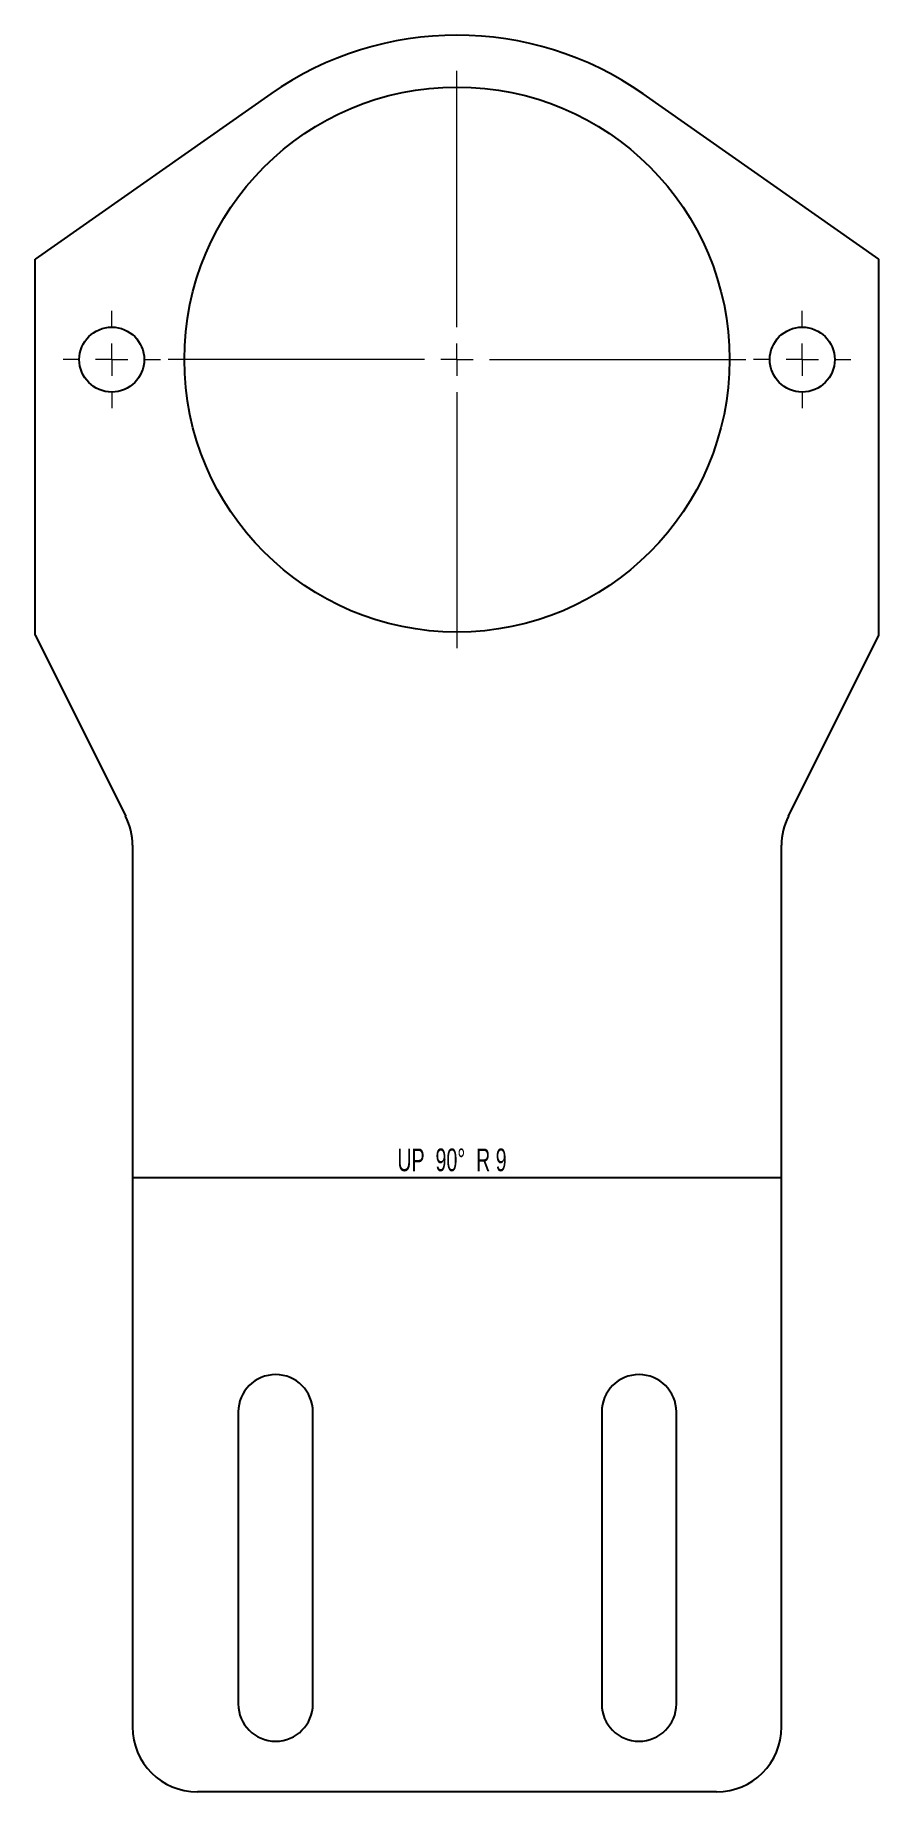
# Model space of a CAD drawing. Header units: millimetres. Extents: x 34 to 164, y 17 to 287.
import ezdxf

# ---------------------------------------------------------------- set-up
doc = ezdxf.new("R2010")
doc.units = ezdxf.units.MM
doc.styles.add('SLDTEXTSTYLE0', font='TXT', dxfattribs={"width": 0.645833})

# ---------------------------------------------------------------- blocks, each defined once
blk = doc.blocks.new('SW_CENTERMARKSYMBOL_0')
at = {"color": 0, "linetype": 'Continuous', "lineweight": 18}
for p, q in [((0, 5), (0, 44.5)), ((-5, 0), (-44.5, 0)), ((0, 0), (-2.5, 0)), ((0, 0), (0, 2.5)), ((0, 0), (0, -2.5)), ((0, 0), (2.5, 0)), ((5, 0), (44.5, 0)), ((0, -5), (0, -44.5))]:
    blk.add_line(p, q, dxfattribs=at)
blk = doc.blocks.new('SW_CENTERMARKSYMBOL_1')
at = {"color": 0, "linetype": 'Continuous', "lineweight": 18}
for p, q in [((0, 5), (0, 7.5)), ((-5, 0), (-7.5, 0)), ((0, 0), (-2.5, 0)), ((0, 0), (0, 2.5)), ((0, 0), (0, -2.5)), ((0, 0), (2.5, 0)), ((5, 0), (7.5, 0)), ((0, -5), (0, -7.5))]:
    blk.add_line(p, q, dxfattribs=at)
blk = doc.blocks.new('SW_CENTERMARKSYMBOL_2')
at = {"color": 0, "linetype": 'Continuous', "lineweight": 18}
for p, q in [((0, 5), (0, 7.5)), ((-5, 0), (-7.5, 0)), ((0, 0), (-2.5, 0)), ((0, 0), (0, 2.5)), ((0, 0), (0, -2.5)), ((0, 0), (2.5, 0)), ((5, 0), (7.5, 0)), ((0, -5), (0, -7.5))]:
    blk.add_line(p, q, dxfattribs=at)

msp = doc.modelspace()

# ---------------------------------------------------------------- linework, layer by layer
at = {"color": 7, "linetype": 'Continuous', "lineweight": 25}
for p, q in [((70.65, 278.21), (34.35, 252.76)), ((164.35, 252.76), (128.05, 278.21)), ((34.35, 194.76), (34.35, 252.76)), ((164.35, 194.76), (164.35, 252.76)), ((34.35, 194.76), (48.3, 166.87)), ((150.41, 166.87), (164.35, 194.76)), ((49.35, 162.4), (49.35, 26.52)), ((149.35, 26.52), (149.35, 162.4)), ((65.65, 75.07), (65.65, 30.07)), ((77.15, 30.07), (77.15, 75.07)), ((121.65, 75.07), (121.65, 30.07)), ((133.15, 30.07), (133.15, 75.07)), ((139.35, 16.52), (59.35, 16.52))]:
    msp.add_line(p, q, dxfattribs=at)
at = {"color": 7, "linetype": 'Continuous'}
msp.add_line((149.35, 111.14), (49.35, 111.14), dxfattribs=at)
at = {"color": 7, "linetype": 'Continuous', "lineweight": 25}
for centre, radius in [((99.35, 237.26), 42), ((46.15, 237.26), 5), ((152.55, 237.26), 5)]:
    msp.add_circle(centre, radius, dxfattribs=at)
for centre, radius, start, end in [((99.35, 237.26), 50, 54.9733, 125.0267), ((39.35, 162.4), 10, 0, 26.5651), ((159.35, 162.4), 10, 153.4349, 180), ((71.4, 75.07), 5.75, 0, 180), ((127.4, 75.07), 5.75, 0, 180), ((71.4, 30.07), 5.75, 180, 0), ((127.4, 30.07), 5.75, 180, 0), ((59.35, 26.52), 10, 180, 270), ((139.35, 26.52), 10, 270, 0)]:
    msp.add_arc(centre, radius, start, end, dxfattribs=at)

# ---------------------------------------------------------------- block references
at = {"color": 7, "linetype": 'Continuous', "lineweight": 0}
for name, p in [('SW_CENTERMARKSYMBOL_0', (99.35, 237.26)), ('SW_CENTERMARKSYMBOL_1', (46.15, 237.26)), ('SW_CENTERMARKSYMBOL_2', (152.55, 237.26))]:
    msp.add_blockref(name, p, dxfattribs=at)

# ---------------------------------------------------------------- texts
at = {"color": 7, "linetype": 'Continuous', "lineweight": 0, "insert": (98.58, 115.67), "char_height": 3.5, "attachment_point": 2, "style": 'SLDTEXTSTYLE0'}
msp.add_mtext('UP  90°  R 9', dxfattribs=at)

doc.saveas('drawing.dxf')
